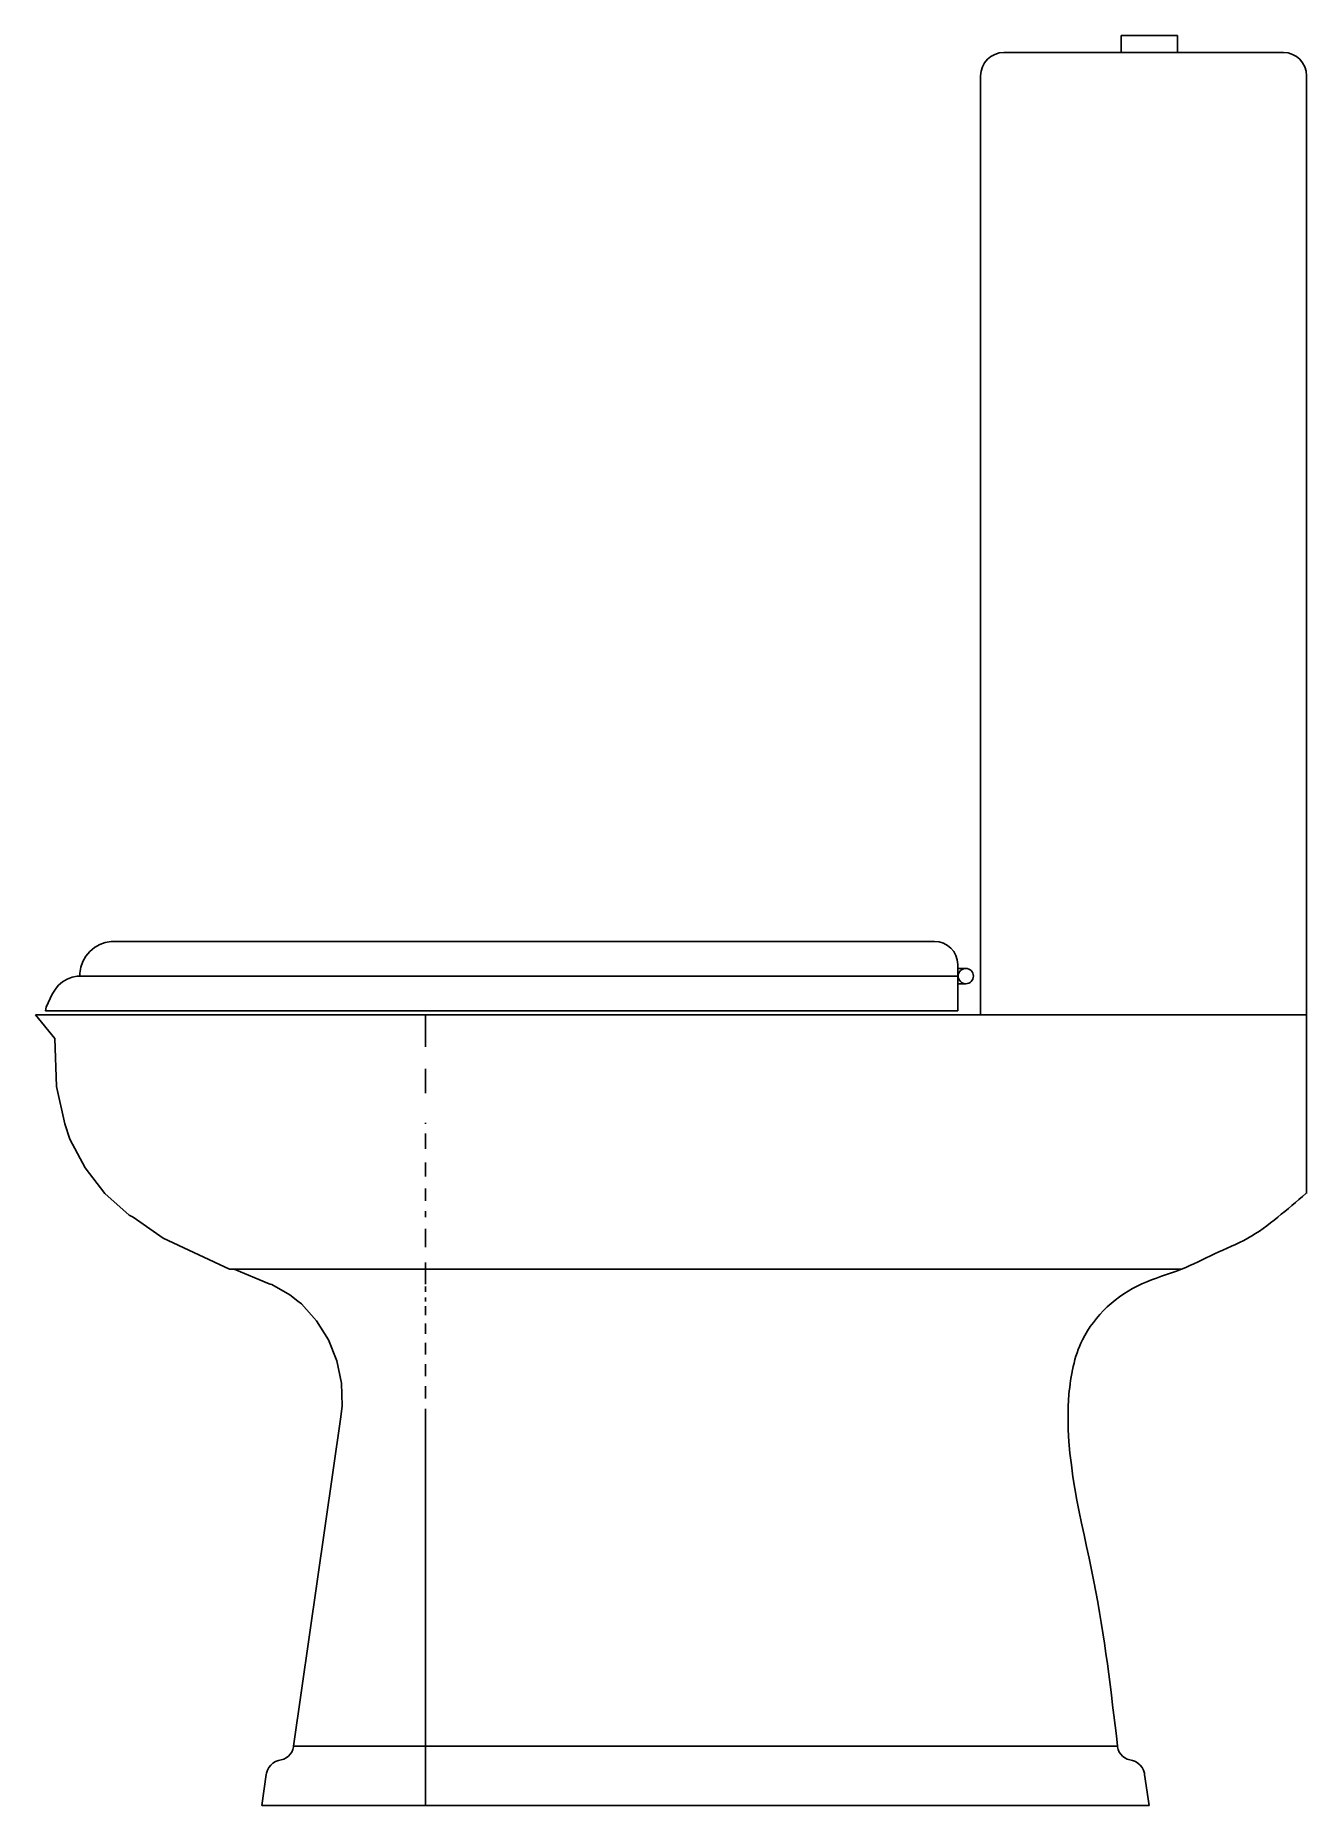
# Model space of a CAD drawing. Header units: millimetres. Extents: x -168 to 380, y 0 to 763.
import ezdxf

# ---------------------------------------------------------------- set-up
doc = ezdxf.new("R2010")
doc.units = ezdxf.units.MM
doc.layers.add('ceco.net 376', color=7, linetype='Continuous')

msp = doc.modelspace()

# ---------------------------------------------------------------- linework, layer by layer
at = {"layer": 'ceco.net 376'}
for p, q in [((300, 755.94), (300, 763.32)), ((300, 763.32), (324.37, 763.32)), ((324.37, 755.94), (324.37, 763.32)), ((232.97, 360.99), (229.53, 360.99)), ((232.97, 354.42), (229.53, 354.42))]:
    msp.add_line(p, q, dxfattribs=at)
at = {"layer": 'ceco.net 376', "linetype": 'Continuous'}
for p, q in [((370, 755.94), (249.37, 755.94)), ((239.37, 340.94), (239.37, 745.94)), ((380, 263.99), (380, 745.94)), ((-144.87, 368.3), (-146.55, 366.29)), ((-142.88, 369.99), (-144.87, 368.3)), ((-140.62, 371.3), (-142.88, 369.99)), ((-138.18, 372.2), (-140.62, 371.3)), ((-135.62, 372.65), (-138.18, 372.2)), ((-135.62, 372.65), (219.53, 372.65)), ((-148.74, 361.55), (-149.19, 358.97)), ((-149.19, 358.97), (-149.19, 357.65)), ((-147.85, 364.02), (-148.74, 361.55)), ((-146.55, 366.29), (-147.85, 364.02)), ((229.53, 342.76), (229.53, 362.65)), ((-159.39, 352.45), (-161.12, 349.92)), ((-158.31, 353.8), (-159.39, 352.45)), ((-156.59, 355.28), (-158.31, 353.8)), ((-154.65, 356.43), (-156.59, 355.28)), ((-152.54, 357.23), (-154.65, 356.43)), ((-150.32, 357.64), (-152.54, 357.23)), ((-149.19, 357.65), (-150.32, 357.64)), ((-149.19, 357.65), (229.53, 357.65)), ((-163.65, 344.33), (-164.03, 342.76)), ((-161.12, 349.92), (-163.65, 344.33)), ((-168.35, 340.94), (380, 340.94)), ((-168.35, 340.94), (-159.9, 330.73)), ((-164.03, 342.76), (229.53, 342.76)), ((0, 327.23), (0, 340.94)), ((289.37, 340.88), (289.37, 340.94)), ((-159.9, 330.73), (-159.22, 310.1)), ((0, 307.15), (0, 317.64)), ((-159.22, 310.1), (-155.66, 293.96)), ((-155.66, 293.96), (-153.5, 287.32)), ((0, 294.35), (0, 293.96)), ((-153.5, 287.32), (-146.94, 274.99)), ((0, 283.13), (0, 289.84)), ((-146.94, 274.99), (-138.34, 263.99)), ((0, 271.26), (0, 277.33)), ((-138.34, 263.99), (-127.95, 254.64)), ((0, 260.85), (0, 266.05)), ((-127.95, 254.64), (-126.17, 253.71)), ((-126.17, 253.71), (-113.23, 244.64)), ((0, 253.69), (0, 256.38)), ((-113.23, 244.64), (-84.58, 231.25)), ((0, 240.85), (0, 248.71)), ((-84.58, 231.25), (0, 231.25)), ((-82.56, 231.25), (-67.53, 224.98)), ((0, 224.79), (0, 234.24)), ((326.02, 231.27), (0, 231.27)), ((259.31, 231.25), (276.28, 231.25)), ((-67.53, 224.98), (-67.07, 224.79)), ((-67.07, 224.79), (-66.37, 224.69)), ((-66.37, 224.69), (-58.62, 220.29)), ((0, 223.8), (0, 221.5)), ((-58.62, 220.29), (-55.18, 217.46)), ((-55.18, 217.46), (-53.62, 216.34)), ((-53.62, 216.34), (-47.09, 209.08)), ((0, 217.38), (0, 219.15)), ((0, 215.3), (0, 211.41)), ((-47.09, 209.08), (-41.93, 200.79)), ((0, 207.9), (0, 203.42)), ((-41.93, 200.79), (-38.28, 191.73)), ((0, 199.52), (0, 194.58)), ((-38.28, 191.73), (-36.27, 182.18)), ((0, 190.41), (0, 185.17)), ((-36.27, 182.18), (-35.96, 172.43)), ((0, 180.84), (0, 175.49)), ((-35.96, 172.43), (-36.65, 167.6)), ((0, 25.36), (0, 171.09)), ((-36.65, 167.6), (-57.07, 25.61)), ((-57.79, 23.11), (-58.43, 22.13)), ((-57.34, 24.19), (-57.79, 23.11)), ((-57.08, 25.33), (-57.34, 24.19)), ((-57.07, 25.61), (-57.08, 25.33)), ((-57.07, 25.61), (298.45, 25.61)), ((0, 20.15), (0, 25.33)), ((298.45, 25.61), (298.46, 25.33)), ((298.46, 25.33), (298.72, 24.19)), ((298.72, 24.19), (299.18, 23.11)), ((299.18, 23.11), (299.81, 22.13)), ((-67.63, 16.4), (-68.24, 15.26)), ((-66.83, 17.43), (-67.63, 16.4)), ((-65.86, 18.29), (-66.83, 17.43)), ((-64.76, 18.98), (-65.86, 18.29)), ((-63.55, 19.47), (-64.76, 18.98)), ((-62.92, 19.6), (-63.55, 19.47)), ((-62.33, 19.68), (-62.92, 19.6)), ((-61.21, 20.02), (-62.33, 19.68)), ((-60.17, 20.56), (-61.21, 20.02)), ((-59.23, 21.27), (-60.17, 20.56)), ((-58.43, 22.13), (-59.23, 21.27)), ((0, 19.99), (0, 19.77)), ((0, 0), (0, 19.66)), ((299.81, 22.13), (300.61, 21.27)), ((300.61, 21.27), (301.55, 20.56)), ((301.55, 20.56), (302.6, 20.02)), ((302.6, 20.02), (303.72, 19.68)), ((303.72, 19.68), (304.3, 19.6)), ((304.3, 19.6), (304.94, 19.47)), ((304.94, 19.47), (306.15, 18.98)), ((306.15, 18.98), (307.25, 18.29)), ((307.25, 18.29), (308.22, 17.43)), ((308.22, 17.43), (309.02, 16.4)), ((309.02, 16.4), (309.63, 15.26)), ((-68.73, 13.4), (-70.66, 0)), ((-68.65, 14.03), (-68.73, 13.4)), ((-68.24, 15.26), (-68.65, 14.03)), ((309.63, 15.26), (310.03, 14.03)), ((310.03, 14.03), (310.12, 13.4)), ((310.12, 13.4), (312.05, 0)), ((-70.66, 0), (312.05, 0))]:
    msp.add_line(p, q, dxfattribs=at)
at = {"layer": 'ceco.net 376'}
msp.add_circle((232.97, 357.71), 3.29, dxfattribs=at)
at = {"layer": 'ceco.net 376', "linetype": 'Continuous'}
for centre, start, end in [((249.37, 745.94), 90, 180), ((370, 745.94), 0, 90), ((219.53, 362.65), 0, 90)]:
    msp.add_arc(centre, 10, start, end, dxfattribs=at)
at = {"layer": 'ceco.net 376'}
msp.add_open_spline([(379.72, 263.99), (375.71, 260.52), (367.71, 253.62), (354.96, 244), (340.17, 238.25), (325.51, 230.32), (303.08, 224.61), (281.97, 205.37), (272.96, 158.02), (289.75, 99.89), (295.68, 49.3), (298.45, 25.61)], degree=3, knots=[0, 0, 0, 0, 15.930449, 31.732212, 47.542837, 63.297462, 81.522141, 116.74828, 140.937373, 222.349896, 294.076016, 294.076016, 294.076016, 294.076016], dxfattribs=at)

doc.saveas('drawing.dxf')
